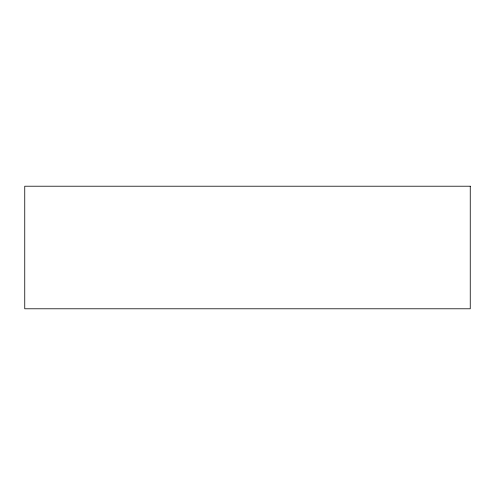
<?xml version="1.0" encoding="UTF-8"?>
<svg xmlns="http://www.w3.org/2000/svg" width="495" height="495" viewBox="0 0 495 495"><rect width="100%" height="100%" fill="white"/><g stroke="black" fill="none" stroke-linecap="round" stroke-linejoin="round"><path stroke-width="0.74" d="M470.25 186.213L24.75 186.213L24.75 308.787L470.25 308.787L470.25 186.213"/></g></svg>
